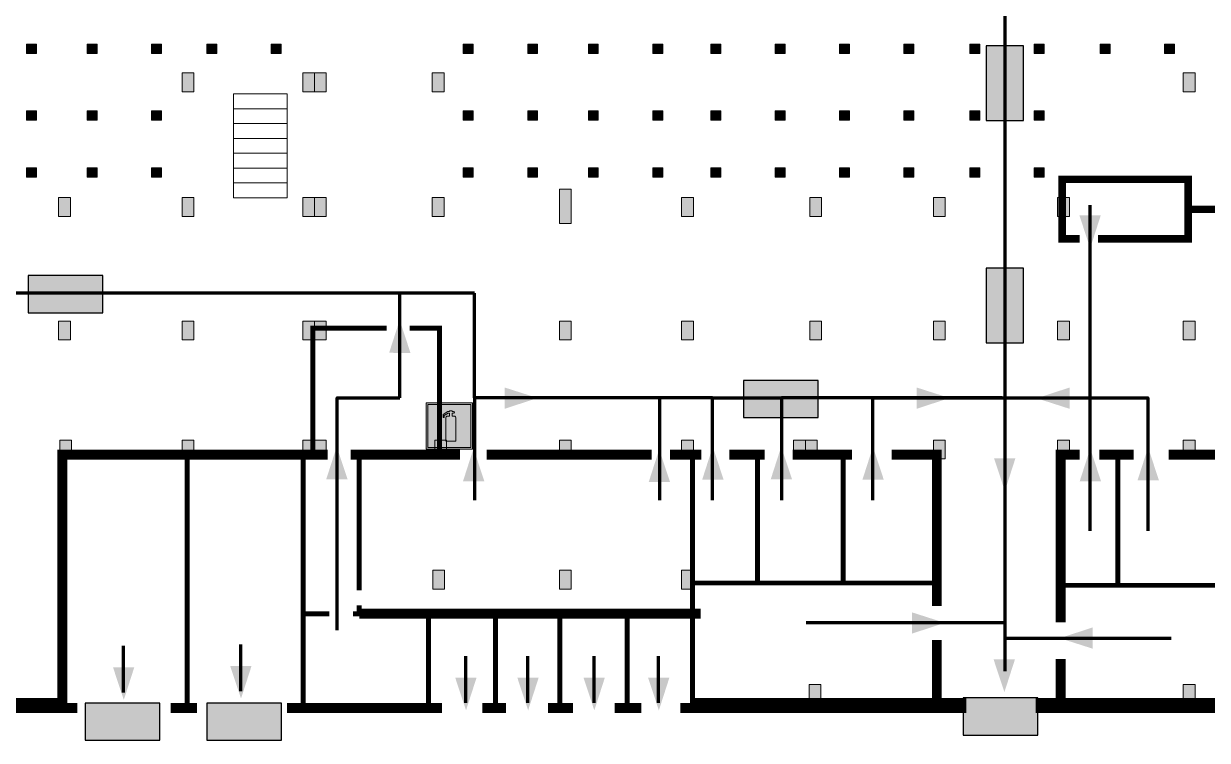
# Model space of a CAD drawing. Header units: millimetres. Extents: x 13810 to 67229, y 12374 to 21950.
# Drawn here: x 37443.2 to 37666.5, y 14253.9 to 14389.2 of the extents above; entities that cross this region are included whole.
import ezdxf

# ---------------------------------------------------------------- set-up
doc = ezdxf.new("R2010")
doc.units = ezdxf.units.MM
doc.layers.add('План_Штампы', color=7, linetype='Continuous')

# ---------------------------------------------------------------- blocks, each defined once
blk = doc.blocks.new('A$C32E8229D')
at = {"true_color": 0xffffff}
blk.add_hatch(color=7, dxfattribs=at).paths.add_polyline_path([(0, 0), (0, -8), (16, -8), (16, 0)])
h = blk.add_hatch(color=126)
h.paths.add_polyline_path([(0.2, -0.2), (15.8, -0.2), (15.8, -7.8), (0.2, -7.8)])
h.paths.add_polyline_path([(13.49, -2.05), (12.08, -2.05), (11.37, -2.63, 0.162397), (11.29, -2.84), (11.29, -3.63), (10.35, -3.63), (10.35, -4.05), (11.68, -4.05), (11.68, -3.48), (12.26, -4.28), (11.29, -5.1), (11.29, -6.78), (11.85, -6.78), (11.85, -5.44), (12.8, -4.64), (12.8, -5.94), (14.46, -5.94), (14.46, -5.39), (13.45, -5.39), (13.45, -3.97), (12.46, -2.59), (13.15, -2.59), (13.69, -3.34), (14.18, -3)], flags=16)
h.paths.add_polyline_path([(10.74, -1.82, 1), (11.8, -1.82, 1)], flags=16)
h.paths.add_polyline_path([(9.39, -3.59), (5.99, -3.59), (6.56, -3.03), (5.91, -3.03), (5.1, -3.83), (5.91, -4.64), (6.56, -4.64), (5.99, -4.09), (9.39, -4.09)], flags=16)
h.paths.add_polyline_path([(4.29, -1.08), (1.72, -1.08), (1.72, -6.6), (4.29, -6.6)], flags=16)
at = {"color": 126}
blk.add_lwpolyline([(16, -8), (0, -8), (0, 0), (16, 0)], close=True, dxfattribs=at)
blk = doc.blocks.new('A$C7B4425F7')
at = {"true_color": 0xffffff}
blk.add_hatch(color=7, dxfattribs=at).paths.add_polyline_path([(0, 0), (-16, 0), (-16, -8), (0, -8)])
h = blk.add_hatch(color=126)
h.paths.add_polyline_path([(-0.2, -0.2), (-15.8, -0.2), (-15.8, -7.8), (-0.2, -7.8)])
h.paths.add_polyline_path([(-11.76, -2.03), (-11.76, -3.66), (-11.17, -3.66, -0.568275), (-11.17, -6.18), (-12.58, -6.18), (-12.58, -2.03)], flags=16)
h.paths.add_polyline_path([(-13.33, -4.12, -0.495768), (-13.59, -6.18), (-15.03, -6.18), (-15.03, -2.03), (-13.59, -2.03, -0.487973)], flags=16)
h.paths.add_polyline_path([(-10.25, -2.03), (-9.48, -2.03), (-9.48, -6.18), (-10.25, -6.18)], flags=16)
h.paths.add_polyline_path([(-13.84, -3.69), (-14.24, -3.69), (-14.24, -3.03), (-13.9, -3.03, -0.692621)], flags=0)
h.paths.add_polyline_path([(-9.15, -2.03), (-8.4, -2.03), (-8.04, -3.07), (-7.68, -2.03), (-6.93, -2.03), (-7.64, -4.1), (-6.93, -6.18), (-7.68, -6.18), (-8.04, -5.14), (-8.4, -6.18), (-9.15, -6.18), (-8.44, -4.1)], flags=16)
h.paths.add_polyline_path([(-11.76, -4.46), (-11.42, -4.46, -0.692621), (-11.36, -5.12), (-11.76, -5.12)], flags=0)
h.paths.add_polyline_path([(-13.9, -5.2), (-14.24, -5.2), (-14.24, -4.55), (-13.84, -4.55, -0.708038)], flags=0)
edge = h.paths.add_edge_path(flags=16)
edge.add_ellipse((-5.51, -4.08), major_axis=(0, 2.05), ratio=0.586184, start_angle=0, end_angle=360)
edge = h.paths.add_edge_path(flags=0)
edge.add_ellipse((-5.51, -4.08), major_axis=(0, 1.14), ratio=0.454828, start_angle=0, end_angle=360)
h.paths.add_polyline_path([(-4.13, -4.96, 0.377264), (-3.48, -4.52, 0.0555), (-3.16, -2.03), (-1.66, -2.03), (-1.66, -4.96), (-0.96, -4.96), (-0.96, -7.01), (-1.75, -7.01), (-1.75, -6.18), (-3.3, -6.18), (-3.3, -7.02), (-4.13, -7.02)], flags=16)
h.paths.add_polyline_path([(-2.73, -2.91), (-2.28, -2.91), (-2.28, -4.96), (-3.05, -4.96, 0.079136)], flags=0)
at = {"color": 126}
blk.add_lwpolyline([(-16, -8), (0, -8), (0, 0), (-16, 0)], close=True, dxfattribs=at)
blk = doc.blocks.new('A$C3AD82952')
at = {"true_color": 0xf5f5ff}
h = blk.add_hatch(color=7, dxfattribs=at)
h.dxf.hatch_style = 1
h.paths.add_polyline_path([(8.21, 8.73, 0.414214), (7.89, 9.05), (7.22, 9.05), (7.22, 9.92), (7.59, 9.92, 1), (7.57, 10.36), (7.22, 10.36), (7.22, 10.6), (6.43, 10.6), (6.43, 10.36), (6.01, 10.36), (4.74, 9.59), (4.74, 8.69), (4.98, 8.73), (4.98, 9.26), (6.12, 9.91), (6.43, 9.91), (6.43, 9.05), (5.76, 9.05, 0.414214), (5.44, 8.73), (5.44, 2.2), (8.21, 2.2)], flags=0)
h.paths.add_polyline_path([(12.8, 12.8), (0, 12.8), (0, 0), (12.8, 0)])
h.paths.add_polyline_path([(0.51, 12.29), (12.29, 12.29), (12.29, 0.51), (0.51, 0.51)], flags=16)
h.paths.add_polyline_path([(4.74, 9.59), (6.01, 10.36), (6.43, 10.36), (6.43, 10.6), (7.22, 10.6), (7.22, 10.36), (7.59, 10.36, -0.94586), (7.59, 9.92), (7.22, 9.92), (7.22, 9.05), (7.89, 9.05, -0.414214), (8.21, 8.73), (8.21, 2.2), (5.44, 2.2), (5.44, 8.73, -0.414214), (5.76, 9.05), (6.43, 9.05), (6.43, 9.91), (6.12, 9.91), (4.98, 9.26), (4.98, 8.73), (4.74, 8.69)], flags=0)
h = blk.add_hatch(color=242)
h.dxf.hatch_style = 1
h.paths.add_polyline_path([(12.29, 12.29), (0.51, 12.29), (0.51, 0.51), (12.29, 0.51)])
h.paths.add_polyline_path([(4.74, 8.69), (4.74, 9.59), (6.01, 10.36), (6.43, 10.36), (6.43, 10.6), (7.22, 10.6), (7.22, 10.36), (7.59, 10.36, -0.94586), (7.59, 9.92), (7.22, 9.92), (7.22, 9.05), (7.89, 9.05, -0.414214), (8.21, 8.73), (8.21, 2.2), (5.44, 2.2), (5.44, 8.73, -0.414214), (5.76, 9.05), (6.43, 9.05), (6.43, 9.91), (6.12, 9.91), (4.98, 9.26), (4.98, 8.73)], flags=16)
h = blk.add_hatch(color=7, dxfattribs=at)
h.dxf.hatch_style = 1
h.paths.add_polyline_path([(8.21, 8.73, 0.414214), (7.89, 9.05), (7.22, 9.05), (7.22, 9.92), (7.59, 9.92, 1), (7.57, 10.36), (7.22, 10.36), (7.22, 10.6), (6.43, 10.6), (6.43, 10.36), (6.01, 10.36), (4.74, 9.59), (4.74, 8.69), (4.98, 8.73), (4.98, 9.26), (6.12, 9.91), (6.43, 9.91), (6.43, 9.05), (5.76, 9.05, 0.414214), (5.44, 8.73), (5.44, 2.2), (8.21, 2.2)])
at = {"color": 242, "lineweight": 5}
for p, q in [((0, 0), (0, 12.8)), ((0, 12.8), (12.8, 12.8)), ((6.01, 10.36), (4.74, 9.59)), ((4.98, 9.26), (6.12, 9.91)), ((6.01, 10.36), (6.43, 10.36)), ((6.12, 9.91), (6.43, 9.91)), ((7.22, 10.6), (6.43, 10.6)), ((6.43, 10.6), (6.43, 10.36)), ((6.43, 9.91), (6.43, 9.05)), ((7.22, 10.36), (7.22, 10.6)), ((7.59, 10.36), (7.22, 10.36)), ((7.22, 9.05), (7.22, 9.92)), ((7.59, 9.92), (7.22, 9.92)), ((12.8, 0), (12.8, 12.8)), ((4.74, 9.59), (4.74, 8.69)), ((4.74, 8.69), (4.98, 8.73)), ((4.98, 8.73), (4.98, 9.26)), ((5.44, 2.2), (5.44, 8.73)), ((5.76, 9.05), (6.43, 9.05)), ((7.89, 9.05), (7.22, 9.05)), ((8.21, 2.2), (8.21, 8.73)), ((0, 0), (12.8, 0)), ((5.44, 2.2), (8.21, 2.2))]:
    blk.add_line(p, q, dxfattribs=at)
blk.add_lwpolyline([(0.51, 12.29), (12.29, 12.29), (12.29, 0.51), (0.51, 0.51)], close=True, dxfattribs=at)
for centre, radius, start, end in [((7.58, 10.14), 0.223, 273.1875, 86.8125), ((5.76, 8.73), 0.32, 90, 180), ((7.89, 8.73), 0.32, 0, 90)]:
    blk.add_arc(centre, radius, start, end, dxfattribs=at)

msp = doc.modelspace()

# ---------------------------------------------------------------- hatches: boundary and pattern name
at = {"lineweight": 0}
h = msp.add_hatch(color=256, dxfattribs=at)
h.dxf.hatch_style = 1
h.paths.add_polyline_path([(37443.72, 14385.3), (37443.72, 14383.55), (37445.6, 14383.55), (37445.6, 14385.3)])
h = msp.add_hatch(color=256, dxfattribs=at)
h.dxf.hatch_style = 1
h.paths.add_polyline_path([(37455.18, 14385.3), (37455.18, 14383.55), (37457.05, 14383.55), (37457.05, 14385.3)])
h = msp.add_hatch(color=256, dxfattribs=at)
h.dxf.hatch_style = 1
h.paths.add_polyline_path([(37467.32, 14385.3), (37467.32, 14383.55), (37469.2, 14383.55), (37469.2, 14385.3)])
h = msp.add_hatch(color=256, dxfattribs=at)
h.dxf.hatch_style = 1
h.paths.add_polyline_path([(37477.75, 14385.3), (37477.75, 14383.55), (37479.62, 14383.55), (37479.62, 14385.3)])
h = msp.add_hatch(color=256, dxfattribs=at)
h.dxf.hatch_style = 1
h.paths.add_polyline_path([(37489.9, 14385.3), (37489.9, 14383.55), (37491.77, 14383.55), (37491.77, 14385.3)])
h = msp.add_hatch(color=256, dxfattribs=at)
h.dxf.hatch_style = 1
h.paths.add_polyline_path([(37526.13, 14385.3), (37526.13, 14383.55), (37528, 14383.55), (37528, 14385.3)])
h = msp.add_hatch(color=256, dxfattribs=at)
h.dxf.hatch_style = 1
h.paths.add_polyline_path([(37538.28, 14385.3), (37538.28, 14383.55), (37540.15, 14383.55), (37540.15, 14385.3)])
h = msp.add_hatch(color=256, dxfattribs=at)
h.dxf.hatch_style = 1
h.paths.add_polyline_path([(37549.73, 14385.3), (37549.73, 14383.55), (37551.6, 14383.55), (37551.6, 14385.3)])
h = msp.add_hatch(color=256, dxfattribs=at)
h.dxf.hatch_style = 1
h.paths.add_polyline_path([(37561.88, 14385.3), (37561.88, 14383.55), (37563.75, 14383.55), (37563.75, 14385.3)])
h = msp.add_hatch(color=256, dxfattribs=at)
h.dxf.hatch_style = 1
h.paths.add_polyline_path([(37572.85, 14385.3), (37572.85, 14383.55), (37574.73, 14383.55), (37574.73, 14385.3)])
h = msp.add_hatch(color=256, dxfattribs=at)
h.dxf.hatch_style = 1
h.paths.add_polyline_path([(37585, 14385.3), (37585, 14383.55), (37586.88, 14383.55), (37586.88, 14385.3)])
h = msp.add_hatch(color=256, dxfattribs=at)
h.dxf.hatch_style = 1
h.paths.add_polyline_path([(37597.13, 14385.3), (37597.13, 14383.55), (37599, 14383.55), (37599, 14385.3)])
h = msp.add_hatch(color=256, dxfattribs=at)
h.dxf.hatch_style = 1
h.paths.add_polyline_path([(37609.28, 14385.3), (37609.28, 14383.55), (37611.15, 14383.55), (37611.15, 14385.3)])
h = msp.add_hatch(color=256, dxfattribs=at)
h.dxf.hatch_style = 1
h.paths.add_polyline_path([(37621.7, 14385.3), (37621.7, 14383.55), (37623.57, 14383.55), (37623.57, 14385.3)])
h = msp.add_hatch(color=256, dxfattribs=at)
h.dxf.hatch_style = 1
h.paths.add_polyline_path([(37633.85, 14385.3), (37633.85, 14383.55), (37635.72, 14383.55), (37635.72, 14385.3)])
h = msp.add_hatch(color=256, dxfattribs=at)
h.dxf.hatch_style = 1
h.paths.add_polyline_path([(37646.32, 14385.3), (37646.32, 14383.55), (37648.19, 14383.55), (37648.19, 14385.3)])
h = msp.add_hatch(color=256, dxfattribs=at)
h.dxf.hatch_style = 1
h.paths.add_polyline_path([(37658.47, 14385.3), (37658.47, 14383.55), (37660.34, 14383.55), (37660.34, 14385.3)])
h = msp.add_hatch(color=256, dxfattribs=at)
h.dxf.hatch_style = 1
h.paths.add_polyline_path([(37473.08, 14376.3), (37475.3, 14376.3), (37475.3, 14379.86), (37473.08, 14379.86)])
h = msp.add_hatch(color=256, dxfattribs=at)
h.dxf.hatch_style = 1
h.paths.add_polyline_path([(37495.82, 14376.3), (37498.04, 14376.3), (37498.04, 14379.86), (37495.82, 14379.86)])
h = msp.add_hatch(color=256, dxfattribs=at)
h.dxf.hatch_style = 1
h.paths.add_polyline_path([(37498.04, 14376.3), (37500.27, 14376.3), (37500.27, 14379.86), (37498.04, 14379.86)])
h = msp.add_hatch(color=256, dxfattribs=at)
h.dxf.hatch_style = 1
h.paths.add_polyline_path([(37520.28, 14376.3), (37522.5, 14376.3), (37522.5, 14379.86), (37520.28, 14379.86)])
h = msp.add_hatch(color=256, dxfattribs=at)
h.dxf.hatch_style = 1
h.paths.add_polyline_path([(37661.98, 14376.3), (37664.2, 14376.3), (37664.2, 14379.86), (37661.98, 14379.86)])
h = msp.add_hatch(color=256, dxfattribs=at)
h.dxf.hatch_style = 1
h.paths.add_polyline_path([(37443.72, 14372.73), (37443.72, 14370.97), (37445.6, 14370.97), (37445.6, 14372.73)])
h = msp.add_hatch(color=256, dxfattribs=at)
h.dxf.hatch_style = 1
h.paths.add_polyline_path([(37455.18, 14372.73), (37455.18, 14370.97), (37457.05, 14370.97), (37457.05, 14372.73)])
h = msp.add_hatch(color=256, dxfattribs=at)
h.dxf.hatch_style = 1
h.paths.add_polyline_path([(37467.32, 14372.73), (37467.32, 14370.97), (37469.2, 14370.97), (37469.2, 14372.73)])
h = msp.add_hatch(color=256, dxfattribs=at)
h.dxf.hatch_style = 1
h.paths.add_polyline_path([(37526.13, 14372.73), (37526.13, 14370.97), (37528, 14370.97), (37528, 14372.73)])
h = msp.add_hatch(color=256, dxfattribs=at)
h.dxf.hatch_style = 1
h.paths.add_polyline_path([(37538.28, 14372.73), (37538.28, 14370.97), (37540.15, 14370.97), (37540.15, 14372.73)])
h = msp.add_hatch(color=256, dxfattribs=at)
h.dxf.hatch_style = 1
h.paths.add_polyline_path([(37549.73, 14372.73), (37549.73, 14370.97), (37551.6, 14370.97), (37551.6, 14372.73)])
h = msp.add_hatch(color=256, dxfattribs=at)
h.dxf.hatch_style = 1
h.paths.add_polyline_path([(37561.88, 14372.73), (37561.88, 14370.97), (37563.75, 14370.97), (37563.75, 14372.73)])
h = msp.add_hatch(color=256, dxfattribs=at)
h.dxf.hatch_style = 1
h.paths.add_polyline_path([(37572.85, 14372.73), (37572.85, 14370.97), (37574.73, 14370.97), (37574.73, 14372.73)])
h = msp.add_hatch(color=256, dxfattribs=at)
h.dxf.hatch_style = 1
h.paths.add_polyline_path([(37585, 14372.73), (37585, 14370.97), (37586.88, 14370.97), (37586.88, 14372.73)])
h = msp.add_hatch(color=256, dxfattribs=at)
h.dxf.hatch_style = 1
h.paths.add_polyline_path([(37597.13, 14372.73), (37597.13, 14370.97), (37599, 14370.97), (37599, 14372.73)])
h = msp.add_hatch(color=256, dxfattribs=at)
h.dxf.hatch_style = 1
h.paths.add_polyline_path([(37609.28, 14372.73), (37609.28, 14370.97), (37611.15, 14370.97), (37611.15, 14372.73)])
h = msp.add_hatch(color=256, dxfattribs=at)
h.dxf.hatch_style = 1
h.paths.add_polyline_path([(37621.7, 14372.73), (37621.7, 14370.97), (37623.57, 14370.97), (37623.57, 14372.73)])
h = msp.add_hatch(color=256, dxfattribs=at)
h.dxf.hatch_style = 1
h.paths.add_polyline_path([(37633.85, 14372.73), (37633.85, 14370.97), (37635.72, 14370.97), (37635.72, 14372.73)])
h = msp.add_hatch(color=256, dxfattribs=at)
h.dxf.hatch_style = 1
h.paths.add_polyline_path([(37443.72, 14361.98), (37443.72, 14360.22), (37445.6, 14360.22), (37445.6, 14361.98)])
h = msp.add_hatch(color=256, dxfattribs=at)
h.dxf.hatch_style = 1
h.paths.add_polyline_path([(37455.18, 14361.98), (37455.18, 14360.22), (37457.05, 14360.22), (37457.05, 14361.98)])
h = msp.add_hatch(color=256, dxfattribs=at)
h.dxf.hatch_style = 1
h.paths.add_polyline_path([(37467.32, 14361.98), (37467.32, 14360.22), (37469.2, 14360.22), (37469.2, 14361.98)])
h = msp.add_hatch(color=256, dxfattribs=at)
h.dxf.hatch_style = 1
h.paths.add_polyline_path([(37526.13, 14361.98), (37526.13, 14360.22), (37528, 14360.22), (37528, 14361.98)])
h = msp.add_hatch(color=256, dxfattribs=at)
h.dxf.hatch_style = 1
h.paths.add_polyline_path([(37538.28, 14361.98), (37538.28, 14360.22), (37540.15, 14360.22), (37540.15, 14361.98)])
h = msp.add_hatch(color=256, dxfattribs=at)
h.dxf.hatch_style = 1
h.paths.add_polyline_path([(37549.73, 14361.98), (37549.73, 14360.22), (37551.6, 14360.22), (37551.6, 14361.98)])
h = msp.add_hatch(color=256, dxfattribs=at)
h.dxf.hatch_style = 1
h.paths.add_polyline_path([(37561.88, 14361.98), (37561.88, 14360.22), (37563.75, 14360.22), (37563.75, 14361.98)])
h = msp.add_hatch(color=256, dxfattribs=at)
h.dxf.hatch_style = 1
h.paths.add_polyline_path([(37572.85, 14361.98), (37572.85, 14360.22), (37574.73, 14360.22), (37574.73, 14361.98)])
h = msp.add_hatch(color=256, dxfattribs=at)
h.dxf.hatch_style = 1
h.paths.add_polyline_path([(37585, 14361.98), (37585, 14360.22), (37586.88, 14360.22), (37586.88, 14361.98)])
h = msp.add_hatch(color=256, dxfattribs=at)
h.dxf.hatch_style = 1
h.paths.add_polyline_path([(37597.13, 14361.98), (37597.13, 14360.22), (37599, 14360.22), (37599, 14361.98)])
h = msp.add_hatch(color=256, dxfattribs=at)
h.dxf.hatch_style = 1
h.paths.add_polyline_path([(37609.28, 14361.98), (37609.28, 14360.22), (37611.15, 14360.22), (37611.15, 14361.98)])
h = msp.add_hatch(color=256, dxfattribs=at)
h.dxf.hatch_style = 1
h.paths.add_polyline_path([(37621.7, 14361.98), (37621.7, 14360.22), (37623.57, 14360.22), (37623.57, 14361.98)])
h = msp.add_hatch(color=256, dxfattribs=at)
h.dxf.hatch_style = 1
h.paths.add_polyline_path([(37633.85, 14361.98), (37633.85, 14360.22), (37635.72, 14360.22), (37635.72, 14361.98)])
h = msp.add_hatch(color=256, dxfattribs=at)
h.dxf.hatch_style = 1
h.paths.add_polyline_path([(37544.28, 14351.47), (37546.51, 14351.47), (37546.51, 14357.91), (37544.28, 14357.91)])
h = msp.add_hatch(color=256, dxfattribs=at)
h.dxf.hatch_style = 1
h.paths.add_polyline_path([(37449.76, 14352.76), (37451.99, 14352.76), (37451.99, 14356.33), (37449.76, 14356.33)])
h = msp.add_hatch(color=256, dxfattribs=at)
h.dxf.hatch_style = 1
h.paths.add_polyline_path([(37473.08, 14352.76), (37475.3, 14352.76), (37475.3, 14356.33), (37473.08, 14356.33)])
h = msp.add_hatch(color=256, dxfattribs=at)
h.dxf.hatch_style = 1
h.paths.add_polyline_path([(37495.82, 14352.76), (37498.04, 14352.76), (37498.04, 14356.33), (37495.82, 14356.33)])
h = msp.add_hatch(color=256, dxfattribs=at)
h.dxf.hatch_style = 1
h.paths.add_polyline_path([(37498.04, 14352.76), (37500.27, 14352.76), (37500.27, 14356.33), (37498.04, 14356.33)])
h = msp.add_hatch(color=256, dxfattribs=at)
h.dxf.hatch_style = 1
h.paths.add_polyline_path([(37520.28, 14352.76), (37522.5, 14352.76), (37522.5, 14356.33), (37520.28, 14356.33)])
h = msp.add_hatch(color=256, dxfattribs=at)
h.dxf.hatch_style = 1
h.paths.add_polyline_path([(37567.32, 14352.76), (37569.54, 14352.76), (37569.54, 14356.33), (37567.32, 14356.33)])
h = msp.add_hatch(color=256, dxfattribs=at)
h.dxf.hatch_style = 1
h.paths.add_polyline_path([(37591.5, 14352.76), (37593.72, 14352.76), (37593.72, 14356.33), (37591.5, 14356.33)])
h = msp.add_hatch(color=256, dxfattribs=at)
h.dxf.hatch_style = 1
h.paths.add_polyline_path([(37614.85, 14352.76), (37617.07, 14352.76), (37617.07, 14356.33), (37614.85, 14356.33)])
h = msp.add_hatch(color=256, dxfattribs=at)
h.dxf.hatch_style = 1
h.paths.add_polyline_path([(37638.27, 14352.76), (37640.49, 14352.76), (37640.49, 14356.33), (37638.27, 14356.33)])
h = msp.add_hatch(color=256, dxfattribs=at)
h.dxf.hatch_style = 1
h.paths.add_polyline_path([(37449.76, 14329.46), (37451.99, 14329.46), (37451.99, 14333.02), (37449.76, 14333.02)])
h = msp.add_hatch(color=256, dxfattribs=at)
h.dxf.hatch_style = 1
h.paths.add_polyline_path([(37473.08, 14329.46), (37475.3, 14329.46), (37475.3, 14333.02), (37473.08, 14333.02)])
h = msp.add_hatch(color=256, dxfattribs=at)
h.dxf.hatch_style = 1
h.paths.add_polyline_path([(37495.82, 14329.46), (37498.04, 14329.46), (37498.04, 14333.02), (37495.82, 14333.02)])
h = msp.add_hatch(color=256, dxfattribs=at)
h.dxf.hatch_style = 1
h.paths.add_polyline_path([(37498.04, 14329.46), (37500.27, 14329.46), (37500.27, 14333.02), (37498.04, 14333.02)])
h = msp.add_hatch(color=256, dxfattribs=at)
h.dxf.hatch_style = 1
h.paths.add_polyline_path([(37544.28, 14329.46), (37546.51, 14329.46), (37546.51, 14333.02), (37544.28, 14333.02)])
h = msp.add_hatch(color=256, dxfattribs=at)
h.dxf.hatch_style = 1
h.paths.add_polyline_path([(37567.32, 14329.46), (37569.54, 14329.46), (37569.54, 14333.02), (37567.32, 14333.02)])
h = msp.add_hatch(color=256, dxfattribs=at)
h.dxf.hatch_style = 1
h.paths.add_polyline_path([(37591.5, 14329.46), (37593.72, 14329.46), (37593.72, 14333.02), (37591.5, 14333.02)])
h = msp.add_hatch(color=256, dxfattribs=at)
h.dxf.hatch_style = 1
h.paths.add_polyline_path([(37614.85, 14329.46), (37617.07, 14329.46), (37617.07, 14333.02), (37614.85, 14333.02)])
h = msp.add_hatch(color=256, dxfattribs=at)
h.dxf.hatch_style = 1
h.paths.add_polyline_path([(37638.27, 14329.46), (37640.49, 14329.46), (37640.49, 14333.02), (37638.27, 14333.02)])
h = msp.add_hatch(color=256, dxfattribs=at)
h.dxf.hatch_style = 1
h.paths.add_polyline_path([(37661.98, 14329.46), (37664.2, 14329.46), (37664.2, 14333.02), (37661.98, 14333.02)])
h = msp.add_hatch(color=256, dxfattribs=at)
h.dxf.hatch_style = 1
h.paths.add_polyline_path([(37449.97, 14306.99), (37452.2, 14306.99), (37452.2, 14310.56), (37449.97, 14310.56)])
h = msp.add_hatch(color=256, dxfattribs=at)
h.dxf.hatch_style = 1
h.paths.add_polyline_path([(37473.08, 14306.99), (37475.3, 14306.99), (37475.3, 14310.56), (37473.08, 14310.56)])
h = msp.add_hatch(color=256, dxfattribs=at)
h.dxf.hatch_style = 1
h.paths.add_polyline_path([(37495.82, 14306.99), (37498.04, 14306.99), (37498.04, 14310.56), (37495.82, 14310.56)])
h = msp.add_hatch(color=256, dxfattribs=at)
h.dxf.hatch_style = 1
h.paths.add_polyline_path([(37498.04, 14306.99), (37500.27, 14306.99), (37500.27, 14310.56), (37498.04, 14310.56)])
h = msp.add_hatch(color=256, dxfattribs=at)
h.dxf.hatch_style = 1
h.paths.add_polyline_path([(37520.75, 14306.99), (37522.97, 14306.99), (37522.97, 14310.56), (37520.75, 14310.56)])
h = msp.add_hatch(color=256, dxfattribs=at)
h.dxf.hatch_style = 1
h.paths.add_polyline_path([(37544.28, 14306.99), (37546.51, 14306.99), (37546.51, 14310.56), (37544.28, 14310.56)])
h = msp.add_hatch(color=256, dxfattribs=at)
h.dxf.hatch_style = 1
h.paths.add_polyline_path([(37567.32, 14306.99), (37569.54, 14306.99), (37569.54, 14310.56), (37567.32, 14310.56)])
h = msp.add_hatch(color=256, dxfattribs=at)
h.dxf.hatch_style = 1
h.paths.add_polyline_path([(37588.45, 14306.99), (37590.68, 14306.99), (37590.68, 14310.56), (37588.45, 14310.56)])
h = msp.add_hatch(color=256, dxfattribs=at)
h.dxf.hatch_style = 1
h.paths.add_polyline_path([(37590.68, 14306.99), (37592.9, 14306.99), (37592.9, 14310.56), (37590.68, 14310.56)])
h = msp.add_hatch(color=256, dxfattribs=at)
h.dxf.hatch_style = 1
h.paths.add_polyline_path([(37614.85, 14306.99), (37617.07, 14306.99), (37617.07, 14310.56), (37614.85, 14310.56)])
h = msp.add_hatch(color=256, dxfattribs=at)
h.dxf.hatch_style = 1
h.paths.add_polyline_path([(37638.27, 14306.99), (37640.49, 14306.99), (37640.49, 14310.56), (37638.27, 14310.56)])
h = msp.add_hatch(color=256, dxfattribs=at)
h.dxf.hatch_style = 1
h.paths.add_polyline_path([(37661.98, 14306.99), (37664.2, 14306.99), (37664.2, 14310.56), (37661.98, 14310.56)])
h = msp.add_hatch(color=256, dxfattribs=at)
h.dxf.hatch_style = 1
h.paths.add_polyline_path([(37520.36, 14282.44), (37522.59, 14282.44), (37522.59, 14286.01), (37520.36, 14286.01)])
h = msp.add_hatch(color=256, dxfattribs=at)
h.dxf.hatch_style = 1
h.paths.add_polyline_path([(37544.28, 14282.44), (37546.51, 14282.44), (37546.51, 14286.01), (37544.28, 14286.01)])
h = msp.add_hatch(color=256, dxfattribs=at)
h.dxf.hatch_style = 1
h.paths.add_polyline_path([(37567.32, 14282.44), (37569.54, 14282.44), (37569.54, 14286.01), (37567.32, 14286.01)])
h = msp.add_hatch(color=256, dxfattribs=at)
h.dxf.hatch_style = 1
h.paths.add_polyline_path([(37591.37, 14260.88), (37593.59, 14260.88), (37593.59, 14264.45), (37591.37, 14264.45)])
h = msp.add_hatch(color=256, dxfattribs=at)
h.dxf.hatch_style = 1
h.paths.add_polyline_path([(37661.98, 14260.88), (37664.2, 14260.88), (37664.2, 14264.45), (37661.98, 14264.45)])

# ---------------------------------------------------------------- linework, layer by layer
for points, const_width in [([(37634.12, 14260.47), (37686.55, 14260.47), (37686.55, 14449.64), (37485.22, 14449.64)], 2.82), ([(37662.92, 14354.12), (37662.92, 14359.78), (37639.13, 14359.78), (37639.13, 14348.56), (37642.46, 14348.56)], 1.41), ([(37645.91, 14348.56), (37662.92, 14348.56), (37662.92, 14354.12)], 1.41), ([(37686.55, 14354.12), (37662.92, 14354.12)], 1.41), ([(37511.68, 14331.71), (37497.73, 14331.71), (37497.73, 14307.81)], 0.941), ([(37521.62, 14307.81), (37521.62, 14331.71), (37516.02, 14331.71)], 0.941), ([(37500.52, 14307.81), (37450.48, 14307.81), (37450.48, 14260.47)], 1.88), ([(37474.05, 14260), (37474.05, 14307.81)], 0.941), ([(37495.92, 14260), (37495.92, 14307.81)], 0.941), ([(37525.5, 14307.81), (37504.87, 14307.81)], 1.88), ([(37506.49, 14282.2), (37506.49, 14307.81)], 0.941), ([(37561.64, 14307.81), (37530.52, 14307.81)], 1.88), ([(37571.04, 14307.81), (37565.11, 14307.81)], 1.88), ([(37569.36, 14307.81), (37569.36, 14260.47)], 0.941), ([(37583.01, 14307.81), (37576.3, 14307.81)], 1.88), ([(37581.67, 14283.58), (37581.67, 14307.81)], 0.941), ([(37599.48, 14307.81), (37588.29, 14307.81)], 1.88), ([(37597.78, 14307.81), (37597.78, 14283.58)], 0.941), ([(37615.48, 14279.22), (37615.48, 14307.81), (37606.97, 14307.81)], 1.88), ([(37642.41, 14307.81), (37638.83, 14307.81), (37638.83, 14276.18)], 1.88), ([(37652.6, 14307.81), (37646.16, 14307.81)], 1.88), ([(37649.62, 14283.14), (37649.62, 14307.81)], 0.941), ([(37686.55, 14307.81), (37659.22, 14307.81)], 1.88), ([(37615.48, 14283.58), (37569.36, 14283.58)], 0.941), ([(37638.83, 14283.14), (37686.55, 14283.14)], 0.941), ([(37506.49, 14277.78), (37506.49, 14279.35)], 0.941), ([(37500.83, 14277.78), (37495.92, 14277.78)], 0.941), ([(37506.49, 14277.78), (37505.32, 14277.78)], 0.941), ([(37570.92, 14277.78), (37506.49, 14277.78)], 1.88), ([(37519.58, 14260), (37519.58, 14277.78)], 0.941), ([(37532.19, 14260), (37532.19, 14277.78)], 0.941), ([(37544.36, 14260), (37544.36, 14277.78)], 0.941), ([(37557.03, 14260), (37557.03, 14277.78)], 0.941), ([(37615.48, 14260.47), (37615.48, 14272.85)], 1.88), ([(37638.83, 14269.21), (37638.83, 14260.47)], 1.88), ([(37450.48, 14260.47), (37318.1, 14260.47)], 2.82), ([(37621.02, 14260.47), (37569.29, 14260.47)], 2.82), ([(37453.32, 14260), (37450.48, 14260)], 1.88), ([(37475.89, 14260), (37470.88, 14260)], 1.88), ([(37522.1, 14260), (37492.83, 14260)], 1.88), ([(37534.16, 14260), (37529.69, 14260)], 1.88), ([(37546.85, 14260), (37542.08, 14260)], 1.88), ([(37559.73, 14260), (37554.69, 14260)], 1.88), ([(37567.11, 14260), (37569.29, 14260)], 1.88)]:
    msp.add_lwpolyline(points, dxfattribs=dict(at, const_width=const_width))
at = {"color": 126, "lineweight": 100, "true_color": 0x008754}
for points in [[(37628.38, 14266.96), (37628.38, 14436.15)], [(37644.43, 14318.52), (37644.43, 14354.9)], [(37528.22, 14338.28), (37323.12, 14338.28), (37323.12, 14290.01)], [(37514.14, 14318.52), (37514.14, 14338.28)], [(37528.22, 14318.52), (37528.22, 14338.28)], [(37502.31, 14274.68), (37502.31, 14318.52), (37514.14, 14318.52)], [(37563.12, 14318.52), (37528.22, 14318.52), (37528.22, 14299.21)], [(37573.14, 14318.52), (37563.12, 14318.52), (37563.12, 14299.21)], [(37573.14, 14299.21), (37573.14, 14318.52), (37586.15, 14318.52)], [(37603.39, 14299.21), (37603.39, 14318.52), (37627.82, 14318.52), (37586.15, 14318.52), (37586.15, 14299.21)], [(37627.82, 14318.52), (37627.82, 14318.52), (37655.29, 14318.52), (37655.29, 14293.44)], [(37644.43, 14293.44), (37644.43, 14318.52)], [(37628.38, 14276.06), (37590.84, 14276.06)], [(37628.38, 14273.15), (37659.67, 14273.15)], [(37462, 14262.93), (37462, 14271.73)], [(37484.13, 14263.17), (37484.13, 14271.97)], [(37526.59, 14260.96), (37526.59, 14269.76)], [(37538.31, 14260.96), (37538.31, 14269.76)], [(37550.8, 14260.96), (37550.8, 14269.76)], [(37562.98, 14260.96), (37562.98, 14269.76)]]:
    msp.add_lwpolyline(points, dxfattribs=at)
at = {"lineweight": 0}
for points in [[(37445.6, 14385.3), (37443.72, 14385.3), (37443.72, 14383.55), (37445.6, 14383.55), (37445.6, 14385.3)], [(37457.05, 14385.3), (37455.18, 14385.3), (37455.18, 14383.55), (37457.05, 14383.55), (37457.05, 14385.3)], [(37469.2, 14385.3), (37467.32, 14385.3), (37467.32, 14383.55), (37469.2, 14383.55), (37469.2, 14385.3)], [(37479.62, 14385.3), (37477.75, 14385.3), (37477.75, 14383.55), (37479.62, 14383.55), (37479.62, 14385.3)], [(37491.77, 14385.3), (37489.9, 14385.3), (37489.9, 14383.55), (37491.77, 14383.55), (37491.77, 14385.3)], [(37528, 14385.3), (37526.13, 14385.3), (37526.13, 14383.55), (37528, 14383.55), (37528, 14385.3)], [(37540.15, 14385.3), (37538.28, 14385.3), (37538.28, 14383.55), (37540.15, 14383.55), (37540.15, 14385.3)], [(37551.6, 14385.3), (37549.73, 14385.3), (37549.73, 14383.55), (37551.6, 14383.55), (37551.6, 14385.3)], [(37563.75, 14385.3), (37561.88, 14385.3), (37561.88, 14383.55), (37563.75, 14383.55), (37563.75, 14385.3)], [(37574.73, 14385.3), (37572.85, 14385.3), (37572.85, 14383.55), (37574.73, 14383.55), (37574.73, 14385.3)], [(37586.88, 14385.3), (37585, 14385.3), (37585, 14383.55), (37586.88, 14383.55), (37586.88, 14385.3)], [(37599, 14385.3), (37597.13, 14385.3), (37597.13, 14383.55), (37599, 14383.55), (37599, 14385.3)], [(37611.15, 14385.3), (37609.28, 14385.3), (37609.28, 14383.55), (37611.15, 14383.55), (37611.15, 14385.3)], [(37623.57, 14385.3), (37621.7, 14385.3), (37621.7, 14383.55), (37623.57, 14383.55), (37623.57, 14385.3)], [(37635.72, 14385.3), (37633.85, 14385.3), (37633.85, 14383.55), (37635.72, 14383.55), (37635.72, 14385.3)], [(37648.19, 14385.3), (37646.32, 14385.3), (37646.32, 14383.55), (37648.19, 14383.55), (37648.19, 14385.3)], [(37660.34, 14385.3), (37658.47, 14385.3), (37658.47, 14383.55), (37660.34, 14383.55), (37660.34, 14385.3)], [(37473.08, 14379.86), (37475.3, 14379.86), (37475.3, 14376.3), (37473.08, 14376.3), (37473.08, 14379.86)], [(37495.82, 14379.86), (37498.04, 14379.86), (37498.04, 14376.3), (37495.82, 14376.3), (37495.82, 14379.86)], [(37498.04, 14379.86), (37500.27, 14379.86), (37500.27, 14376.3), (37498.04, 14376.3), (37498.04, 14379.86)], [(37520.28, 14379.86), (37522.5, 14379.86), (37522.5, 14376.3), (37520.28, 14376.3), (37520.28, 14379.86)], [(37661.98, 14379.86), (37664.2, 14379.86), (37664.2, 14376.3), (37661.98, 14376.3), (37661.98, 14379.86)], [(37445.6, 14372.73), (37443.72, 14372.73), (37443.72, 14370.97), (37445.6, 14370.97), (37445.6, 14372.73)], [(37457.05, 14372.73), (37455.18, 14372.73), (37455.18, 14370.97), (37457.05, 14370.97), (37457.05, 14372.73)], [(37469.2, 14372.73), (37467.32, 14372.73), (37467.32, 14370.97), (37469.2, 14370.97), (37469.2, 14372.73)], [(37528, 14372.73), (37526.13, 14372.73), (37526.13, 14370.97), (37528, 14370.97), (37528, 14372.73)], [(37540.15, 14372.73), (37538.28, 14372.73), (37538.28, 14370.97), (37540.15, 14370.97), (37540.15, 14372.73)], [(37551.6, 14372.73), (37549.73, 14372.73), (37549.73, 14370.97), (37551.6, 14370.97), (37551.6, 14372.73)], [(37563.75, 14372.73), (37561.88, 14372.73), (37561.88, 14370.97), (37563.75, 14370.97), (37563.75, 14372.73)], [(37574.73, 14372.73), (37572.85, 14372.73), (37572.85, 14370.97), (37574.73, 14370.97), (37574.73, 14372.73)], [(37586.88, 14372.73), (37585, 14372.73), (37585, 14370.97), (37586.88, 14370.97), (37586.88, 14372.73)], [(37599, 14372.73), (37597.13, 14372.73), (37597.13, 14370.97), (37599, 14370.97), (37599, 14372.73)], [(37611.15, 14372.73), (37609.28, 14372.73), (37609.28, 14370.97), (37611.15, 14370.97), (37611.15, 14372.73)], [(37623.57, 14372.73), (37621.7, 14372.73), (37621.7, 14370.97), (37623.57, 14370.97), (37623.57, 14372.73)], [(37635.72, 14372.73), (37633.85, 14372.73), (37633.85, 14370.97), (37635.72, 14370.97), (37635.72, 14372.73)], [(37445.6, 14361.98), (37443.72, 14361.98), (37443.72, 14360.22), (37445.6, 14360.22), (37445.6, 14361.98)], [(37457.05, 14361.98), (37455.18, 14361.98), (37455.18, 14360.22), (37457.05, 14360.22), (37457.05, 14361.98)], [(37469.2, 14361.98), (37467.32, 14361.98), (37467.32, 14360.22), (37469.2, 14360.22), (37469.2, 14361.98)], [(37528, 14361.98), (37526.13, 14361.98), (37526.13, 14360.22), (37528, 14360.22), (37528, 14361.98)], [(37540.15, 14361.98), (37538.28, 14361.98), (37538.28, 14360.22), (37540.15, 14360.22), (37540.15, 14361.98)], [(37551.6, 14361.98), (37549.73, 14361.98), (37549.73, 14360.22), (37551.6, 14360.22), (37551.6, 14361.98)], [(37563.75, 14361.98), (37561.88, 14361.98), (37561.88, 14360.22), (37563.75, 14360.22), (37563.75, 14361.98)], [(37574.73, 14361.98), (37572.85, 14361.98), (37572.85, 14360.22), (37574.73, 14360.22), (37574.73, 14361.98)], [(37586.88, 14361.98), (37585, 14361.98), (37585, 14360.22), (37586.88, 14360.22), (37586.88, 14361.98)], [(37599, 14361.98), (37597.13, 14361.98), (37597.13, 14360.22), (37599, 14360.22), (37599, 14361.98)], [(37611.15, 14361.98), (37609.28, 14361.98), (37609.28, 14360.22), (37611.15, 14360.22), (37611.15, 14361.98)], [(37623.57, 14361.98), (37621.7, 14361.98), (37621.7, 14360.22), (37623.57, 14360.22), (37623.57, 14361.98)], [(37635.72, 14361.98), (37633.85, 14361.98), (37633.85, 14360.22), (37635.72, 14360.22), (37635.72, 14361.98)], [(37544.28, 14357.91), (37546.51, 14357.91), (37546.51, 14351.47), (37544.28, 14351.47), (37544.28, 14357.91)], [(37449.76, 14356.33), (37451.99, 14356.33), (37451.99, 14352.76), (37449.76, 14352.76), (37449.76, 14356.33)], [(37473.08, 14356.33), (37475.3, 14356.33), (37475.3, 14352.76), (37473.08, 14352.76), (37473.08, 14356.33)], [(37495.82, 14356.33), (37498.04, 14356.33), (37498.04, 14352.76), (37495.82, 14352.76), (37495.82, 14356.33)], [(37498.04, 14356.33), (37500.27, 14356.33), (37500.27, 14352.76), (37498.04, 14352.76), (37498.04, 14356.33)], [(37520.28, 14356.33), (37522.5, 14356.33), (37522.5, 14352.76), (37520.28, 14352.76), (37520.28, 14356.33)], [(37567.32, 14356.33), (37569.54, 14356.33), (37569.54, 14352.76), (37567.32, 14352.76), (37567.32, 14356.33)], [(37591.5, 14356.33), (37593.72, 14356.33), (37593.72, 14352.76), (37591.5, 14352.76), (37591.5, 14356.33)], [(37614.85, 14356.33), (37617.07, 14356.33), (37617.07, 14352.76), (37614.85, 14352.76), (37614.85, 14356.33)], [(37638.27, 14356.33), (37640.49, 14356.33), (37640.49, 14352.76), (37638.27, 14352.76), (37638.27, 14356.33)], [(37449.76, 14333.02), (37451.99, 14333.02), (37451.99, 14329.46), (37449.76, 14329.46), (37449.76, 14333.02)], [(37473.08, 14333.02), (37475.3, 14333.02), (37475.3, 14329.46), (37473.08, 14329.46), (37473.08, 14333.02)], [(37495.82, 14333.02), (37498.04, 14333.02), (37498.04, 14329.46), (37495.82, 14329.46), (37495.82, 14333.02)], [(37498.04, 14333.02), (37500.27, 14333.02), (37500.27, 14329.46), (37498.04, 14329.46), (37498.04, 14333.02)], [(37544.28, 14333.02), (37546.51, 14333.02), (37546.51, 14329.46), (37544.28, 14329.46), (37544.28, 14333.02)], [(37567.32, 14333.02), (37569.54, 14333.02), (37569.54, 14329.46), (37567.32, 14329.46), (37567.32, 14333.02)], [(37591.5, 14333.02), (37593.72, 14333.02), (37593.72, 14329.46), (37591.5, 14329.46), (37591.5, 14333.02)], [(37614.85, 14333.02), (37617.07, 14333.02), (37617.07, 14329.46), (37614.85, 14329.46), (37614.85, 14333.02)], [(37638.27, 14333.02), (37640.49, 14333.02), (37640.49, 14329.46), (37638.27, 14329.46), (37638.27, 14333.02)], [(37661.98, 14333.02), (37664.2, 14333.02), (37664.2, 14329.46), (37661.98, 14329.46), (37661.98, 14333.02)], [(37449.97, 14310.56), (37452.2, 14310.56), (37452.2, 14306.99), (37449.97, 14306.99), (37449.97, 14310.56)], [(37473.08, 14310.56), (37475.3, 14310.56), (37475.3, 14306.99), (37473.08, 14306.99), (37473.08, 14310.56)], [(37495.82, 14310.56), (37498.04, 14310.56), (37498.04, 14306.99), (37495.82, 14306.99), (37495.82, 14310.56)], [(37498.04, 14310.56), (37500.27, 14310.56), (37500.27, 14306.99), (37498.04, 14306.99), (37498.04, 14310.56)], [(37520.75, 14310.56), (37522.97, 14310.56), (37522.97, 14306.99), (37520.75, 14306.99), (37520.75, 14310.56)], [(37544.28, 14310.56), (37546.51, 14310.56), (37546.51, 14306.99), (37544.28, 14306.99), (37544.28, 14310.56)], [(37567.32, 14310.56), (37569.54, 14310.56), (37569.54, 14306.99), (37567.32, 14306.99), (37567.32, 14310.56)], [(37588.45, 14310.56), (37590.68, 14310.56), (37590.68, 14306.99), (37588.45, 14306.99), (37588.45, 14310.56)], [(37590.68, 14310.56), (37592.9, 14310.56), (37592.9, 14306.99), (37590.68, 14306.99), (37590.68, 14310.56)], [(37614.85, 14310.56), (37617.07, 14310.56), (37617.07, 14306.99), (37614.85, 14306.99), (37614.85, 14310.56)], [(37638.27, 14310.56), (37640.49, 14310.56), (37640.49, 14306.99), (37638.27, 14306.99), (37638.27, 14310.56)], [(37661.98, 14310.56), (37664.2, 14310.56), (37664.2, 14306.99), (37661.98, 14306.99), (37661.98, 14310.56)], [(37520.36, 14286.01), (37522.59, 14286.01), (37522.59, 14282.44), (37520.36, 14282.44), (37520.36, 14286.01)], [(37544.28, 14286.01), (37546.51, 14286.01), (37546.51, 14282.44), (37544.28, 14282.44), (37544.28, 14286.01)], [(37567.32, 14286.01), (37569.54, 14286.01), (37569.54, 14282.44), (37567.32, 14282.44), (37567.32, 14286.01)], [(37591.37, 14264.45), (37593.59, 14264.45), (37593.59, 14260.88), (37591.37, 14260.88), (37591.37, 14264.45)], [(37661.98, 14264.45), (37664.2, 14264.45), (37664.2, 14260.88), (37661.98, 14260.88), (37661.98, 14264.45)]]:
    msp.add_lwpolyline(points, dxfattribs=at)
for points in [[(37492.92, 14375.92), (37482.79, 14375.92), (37482.79, 14373.11), (37492.92, 14373.11)], [(37492.92, 14373.11), (37482.79, 14373.11), (37482.79, 14370.31), (37492.92, 14370.31)], [(37492.92, 14370.31), (37482.79, 14370.31), (37482.79, 14367.51), (37492.92, 14367.51)], [(37492.92, 14367.51), (37482.79, 14367.51), (37482.79, 14364.7), (37492.92, 14364.7)], [(37492.92, 14364.7), (37482.79, 14364.7), (37482.79, 14361.9), (37492.92, 14361.9)], [(37492.92, 14361.9), (37482.79, 14361.9), (37482.79, 14359.1), (37492.92, 14359.1)], [(37492.92, 14359.1), (37482.79, 14359.1), (37482.79, 14356.29), (37492.92, 14356.29)]]:
    msp.add_lwpolyline(points, close=True, dxfattribs=at)
at = {"layer": 'План_Штампы', "color": 126, "true_color": 0x008754}
for points in [[(37642.38, 14352.98), (37646.41, 14352.97), (37644.42, 14346.79)], [(37516.16, 14327.02), (37512.13, 14327.03), (37514.12, 14333.21)], [(37533.94, 14316.46), (37533.95, 14320.48), (37540.13, 14318.5)], [(37611.68, 14316.46), (37611.69, 14320.48), (37617.87, 14318.5)], [(37640.53, 14320.48), (37640.53, 14316.46), (37634.34, 14318.45)], [(37504.29, 14303.14), (37500.26, 14303.15), (37502.25, 14309.33)], [(37530.1, 14302.78), (37526.07, 14302.79), (37528.06, 14308.97)], [(37565.14, 14302.62), (37561.11, 14302.63), (37563.1, 14308.81)], [(37575.24, 14303.11), (37571.21, 14303.11), (37573.2, 14309.3)], [(37588.16, 14303.13), (37584.13, 14303.13), (37586.12, 14309.31)], [(37605.47, 14303.08), (37601.44, 14303.08), (37603.43, 14309.26)], [(37646.47, 14302.78), (37642.44, 14302.78), (37644.43, 14308.96)], [(37657.39, 14302.97), (37653.36, 14302.98), (37655.35, 14309.16)], [(37626.28, 14307.13), (37630.31, 14307.12), (37628.32, 14300.94)], [(37610.79, 14274.02), (37610.79, 14278.04), (37616.97, 14276.06)], [(37644.89, 14275.2), (37644.88, 14271.18), (37638.7, 14273.16)], [(37482.14, 14267.93), (37486.17, 14267.93), (37484.18, 14261.75)], [(37626.19, 14269.16), (37630.22, 14269.15), (37628.23, 14262.97)], [(37460.02, 14267.69), (37464.05, 14267.69), (37462.06, 14261.5)], [(37524.6, 14265.72), (37528.63, 14265.72), (37526.64, 14259.54)], [(37536.32, 14265.72), (37540.35, 14265.72), (37538.36, 14259.54)], [(37548.81, 14265.72), (37552.84, 14265.72), (37550.85, 14259.54)], [(37560.99, 14265.72), (37565.02, 14265.72), (37563.03, 14259.54)]]:
    msp.add_solid(points, dxfattribs=at)

# ---------------------------------------------------------------- block references
at = {"xscale": 0.6875, "yscale": 0.6875, "zscale": 0.6875}
msp.add_blockref('A$C3AD82952', (37519.09, 14308.82), dxfattribs=at)
at = {"layer": 'План_Штампы', "color": 126, "true_color": 0x008754, "xscale": -0.8800000000000001, "yscale": 0.8800000000000001, "zscale": 0.8800000000000001}
for p, rotation in [((37624.82, 14384.95), 90), ((37631.82, 14328.92), 270)]:
    msp.add_blockref('A$C32E8229D', p, dxfattribs=dict(at, rotation=rotation))
for p in [(37458.08, 14341.65), (37593.09, 14321.83)]:
    msp.add_blockref('A$C32E8229D', p, dxfattribs=at)
at = {"layer": 'План_Штампы', "xscale": 0.8800000000000001, "yscale": 0.8800000000000001, "zscale": 0.8800000000000001}
for p in [(37634.52, 14261.88), (37468.85, 14260.92), (37491.83, 14260.92)]:
    msp.add_blockref('A$C7B4425F7', p, dxfattribs=at)

doc.saveas('drawing.dxf')
